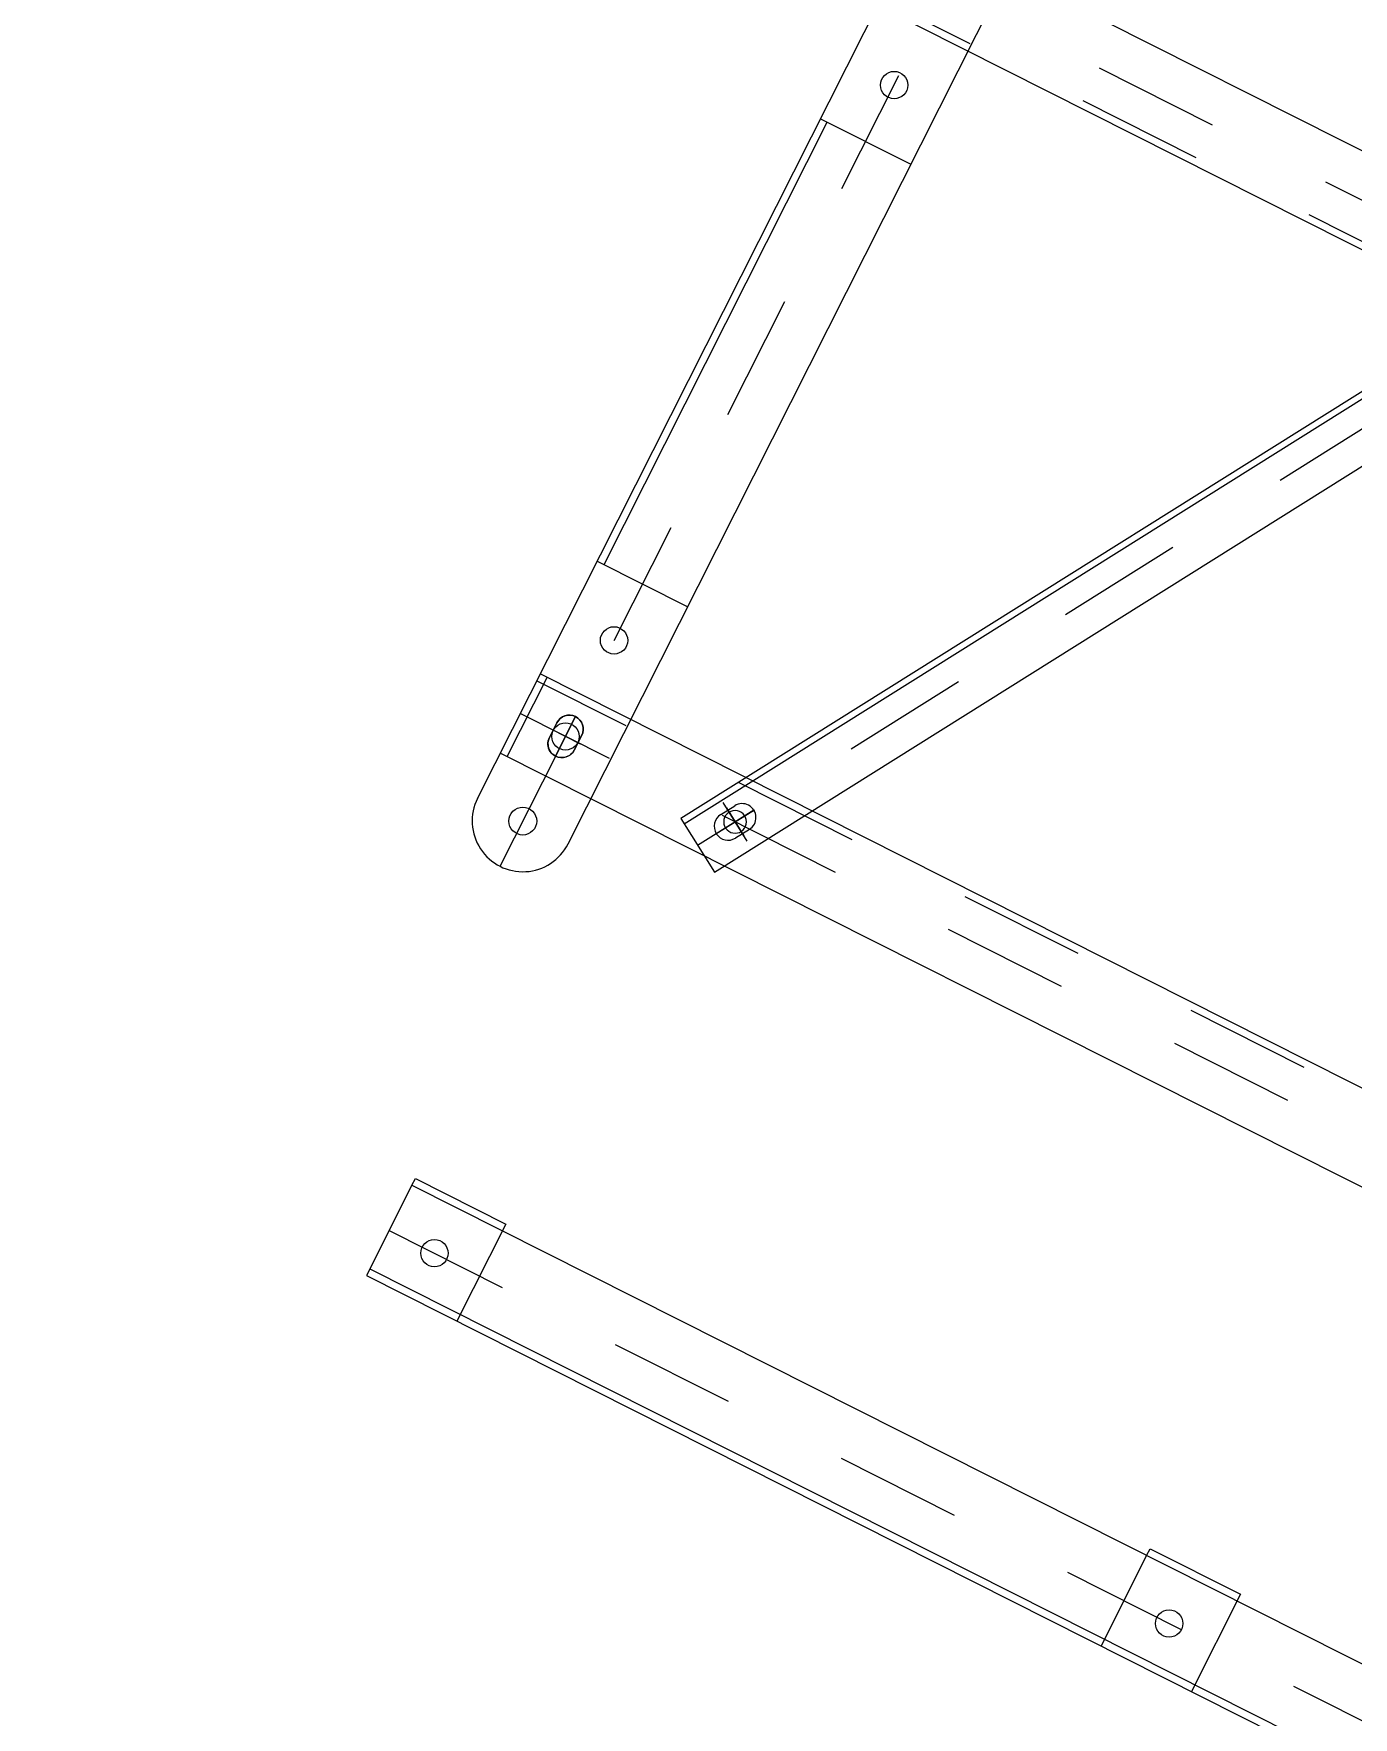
# Model space of a CAD drawing. Header units: metres. Extents: x 0 to 547597, y 0 to 1844684.
# Drawn here: x 543408.673 to 543409.716, y 1844579.758 to 1844581.089 of the extents above; entities that cross this region are included whole.
import ezdxf

# ---------------------------------------------------------------- set-up
doc = ezdxf.new("R2010")
doc.units = ezdxf.units.M
for name, pattern in [('ACAD_ISO04W100', [30, 24, -3, 0, -3]), ('CENTER', [2, 1.25, -0.25, 0.25, -0.25]), ('CONTINOUS', [0]), ('DASHED', [0.75, 0.5, -0.25])]:
    doc.linetypes.add(name, pattern=pattern)
for name, color, linetype in [('!TV1-NETMANH', 9, 'Continuous'), ('!TV1-NETTHAY', 7, 'Continuous'), ('!TV1-TRUC', 8, 'ACAD_ISO04W100'), ('5_Thep', 4, 'Continuous'), ('DUONGKHUAT', 8, 'DASHED'), ('NHA', 2, 'Continuous')]:
    doc.layers.add(name, color=color, linetype=linetype)

# ---------------------------------------------------------------- blocks, each defined once
blk = doc.blocks.new('A$C707469D3')
at = {"color": 1}
for p, q in [((13.5, 24), (26.5, 24)), ((26.5, 2), (13.5, 2))]:
    blk.add_line(p, q, dxfattribs=at)
at = {"color": 8, "linetype": 'CENTER', "ltscale": 100}
for p, q in [((20, 26), (20, 0)), ((37.5, 13), (2.5, 13))]:
    blk.add_line(p, q, dxfattribs=at)
at = {"color": 1}
for centre, start, end in [((13.5, 13), 90, 270), ((26.5, 13), 270, 90)]:
    blk.add_arc(centre, 11, start, end, dxfattribs=at)
blk = doc.blocks.new('16')
at = {"layer": '!TV1-NETTHAY', "color": 3}
blk.add_circle((0, 0), 9, dxfattribs=at)
at = {"layer": '!TV1-TRUC', "ltscale": 0.02}
for p, q in [((0, 18), (0, -18)), ((-18, 0), (18, 0))]:
    blk.add_line(p, q, dxfattribs=at)
blk = doc.blocks.new('A$C252C7A52')
at = {"layer": '!TV1-NETMANH'}
blk.add_line((390.5, 1077.8), (-331.1, 1514), dxfattribs=at)
at = {"layer": '!TV1-NETTHAY'}
blk.add_lwpolyline([(393.1, 1082.1), (-328.5, 1518.3), (-354.3, 1475.5), (367.2, 1039.3)], close=True, dxfattribs=at)
at = {"layer": '!TV1-TRUC'}
blk.add_line((380.2, 1060.7), (-341.4, 1496.9), dxfattribs=at)
at = {"color": 7}
for p, q in [((-386.4, 1668.8), (425.2, 1668.8)), ((-346.4, -1210.1), (-346.4, 1669)), ((-276.4, -1210.1), (-276.4, 1669)), ((-176.4, 1668.8), (-176.4, 1588.8)), ((215.2, 1668.8), (215.2, 1588.8)), ((315.2, -1210.1), (315.2, 1669)), ((385.2, -1210.1), (385.2, 1669)), ((-346.4, 1662.8), (-276.4, 1662.8)), ((-176.4, 1662.8), (215.2, 1662.8)), ((-386.4, 1588.8), (425.2, 1588.8))]:
    blk.add_line(p, q, dxfattribs=at)
at = {"color": 8, "linetype": 'CENTER', "ltscale": 2}
for p, q in [((-311.4, -1210.1), (-311.4, 1669)), ((350.2, -1210.1), (350.2, 1669))]:
    blk.add_line(p, q, dxfattribs=at)
at = {"color": 8, "linetype": 'CENTER', "ltscale": 50}
blk.add_line((-426.4, 1628.8), (465.2, 1628.8), dxfattribs=at)
at = {"color": 7}
for centre, radius in [((-386.4, 1628.8), 11), ((-311.4, 1628.8), 10.8), ((-311.4, 1628.8), 10.8), ((-226.4, 1628.8), 10.8), ((265.2, 1628.8), 10.8)]:
    blk.add_circle(centre, radius, dxfattribs=at)
blk.add_arc((-386.4, 1628.8), 40, 90, 270.0002, dxfattribs=at)
at = {"layer": 'DUONGKHUAT', "ltscale": 15}
for p, q in [((-282.4, -1210.1), (-282.4, 1669)), ((321.2, -1210.1), (321.2, 1669))]:
    blk.add_line(p, q, dxfattribs=at)
at = {"layer": '!TV1-NETTHAY', "xscale": -1, "rotation": 148.845132866759}
blk.add_blockref('16', (-311.4, 1478.8), dxfattribs=at)
blk.add_blockref('A$C707469D3', (-331.4, 1615.8))
at = {"xscale": -1}
blk.add_blockref('A$C707469D3', (-291.4, 1615.8), dxfattribs=at)
at = {"rotation": 328.8451328666625}
blk.add_blockref('A$C707469D3', (-335.3, 1478), dxfattribs=at)
blk = doc.blocks.new('A$C2332291D')
at = {"color": 7}
for p, q in [((-795.1, 1918.9), (-795.1, -111.1)), ((-715.1, 1918.9), (-795.1, 1918.9)), ((-789.1, 1918.9), (-789.1, -111.1)), ((-730.1, 1918.9), (-725.1, 1918.9)), ((-715.1, 1918.9), (-715.1, -111.1)), ((-715.1, 1918.9), (-709.1, 1918.9)), ((-709.1, 1918.9), (-709.1, 1838.9)), ((-709.1, 1838.9), (-795.1, 1838.9)), ((-715.1, 1268.9), (-795.1, 1268.9)), ((-730.1, 1268.9), (-725.1, 1268.9)), ((-715.1, 1268.9), (-709.1, 1268.9)), ((-709.1, 1268.9), (-709.1, 1188.9)), ((-709.1, 1188.9), (-795.1, 1188.9))]:
    blk.add_line(p, q, dxfattribs=at)
at = {"color": 8, "linetype": 'CENTER', "ltscale": 5}
blk.add_line((-755.1, 1918.9), (-755.1, -111.1), dxfattribs=at)
at = {"color": 7}
for centre in [(-755.1, 1878.9), (-755.1, 1228.9)]:
    blk.add_circle(centre, 10.8, dxfattribs=at)
at = {"layer": 'NHA', "lineweight": 15, "ltscale": 0.5}
blk.add_blockref('A$C252C7A52', (-32.3, 341.5), dxfattribs=at)
blk = doc.blocks.new('mb moiTQK')
at = {"color": 7, "linetype": 'CONTINOUS', "xscale": 0.001, "yscale": 0.001, "zscale": 0.001, "rotation": 180}
blk.add_blockref('A$C2332291D', (-75.0001, -121.4264), dxfattribs=at)
blk = doc.blocks.new('ACAD-DinhViTuyenDz220kV')
blk.add_circle((543470.1879, 1844560.0696), 117.5514)
at = {"layer": '5_Thep', "rotation": 243.2403583287449}
blk.add_blockref('mb moiTQK', (543485.661, 1844458.313), dxfattribs=at)

msp = doc.modelspace()

# ---------------------------------------------------------------- block references
msp.add_blockref('ACAD-DinhViTuyenDz220kV', (0, 0))

doc.saveas('drawing.dxf')
